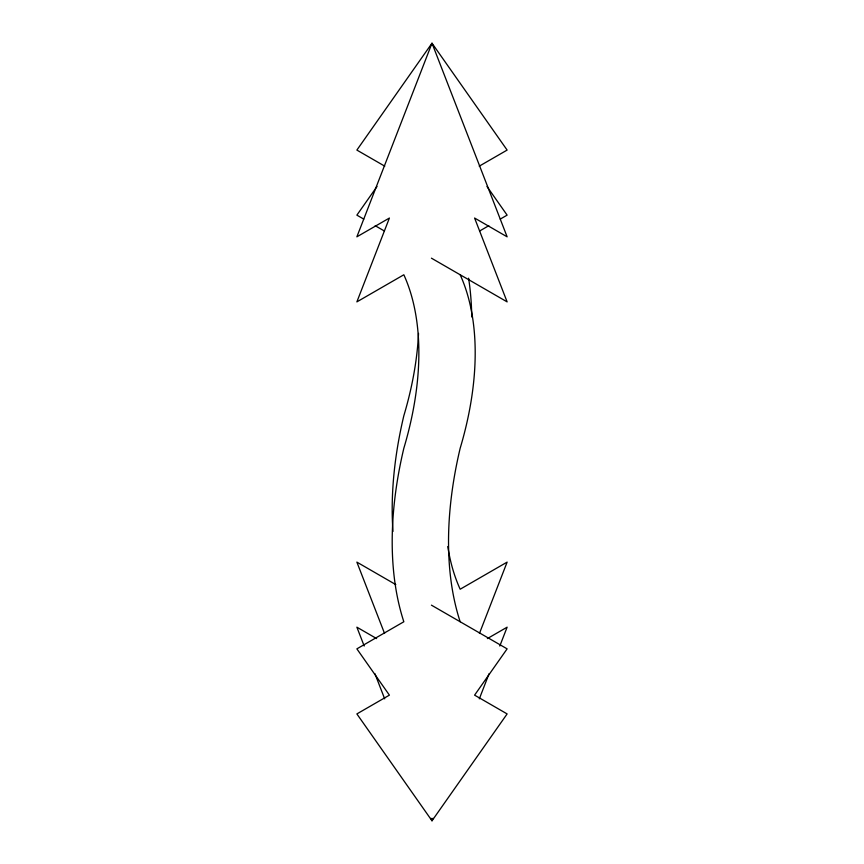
<?xml version="1.0" encoding="UTF-8"?>
<svg xmlns="http://www.w3.org/2000/svg" width="864" height="864" viewBox="0 0 864 864"><rect width="100%" height="100%" fill="white"/><g stroke="black" fill="none" stroke-linecap="round" stroke-linejoin="round"><path stroke-width="1.3" d="M479.444 633.442L507.125 562.118L460.166 589.226A276.232 159.484 -60 0 1 447.779 546.556M432.972 818.284L432 820.8L356.875 713.923L389.405 695.142L356.875 648.864L403.834 621.756A351.119 202.716 -60 0 1 403.834 448.265A276.232 159.484 -60 0 0 403.834 274.774L356.875 301.882L389.405 218.041L356.875 236.822L432 43.2L507.125 150.077L479.239 166.169M479.315 698.846L489.078 673.693M499.802 646.034L507.125 627.178L487.372 638.582M377.017 186.484L356.875 215.136L363.744 219.1M479.639 231.001L488.797 225.709M500.256 219.1L507.125 215.136L486.983 186.484M384.761 166.169L356.875 150.077L432 43.2L507.125 236.822L474.595 218.041L507.125 301.882L431.428 258.174M375.203 225.709L384.361 231.001M395.809 584.604L356.875 562.118L384.556 633.442M431.428 605.156L507.125 648.864L474.595 695.142L507.125 713.923L432 820.8L431.028 818.284M376.628 638.582L356.875 627.178L364.198 646.034M374.922 673.693L384.685 698.846M468.601 278.165A351.119 202.716 -60 0 1 471.766 316.958M460.166 621.756A351.119 202.716 -60 0 1 460.166 448.265A276.232 159.484 -60 0 0 460.166 274.774M418.532 333.396A276.232 159.484 -60 0 1 403.834 415.735A351.119 202.716 -60 0 0 392.969 531.436"/></g></svg>
